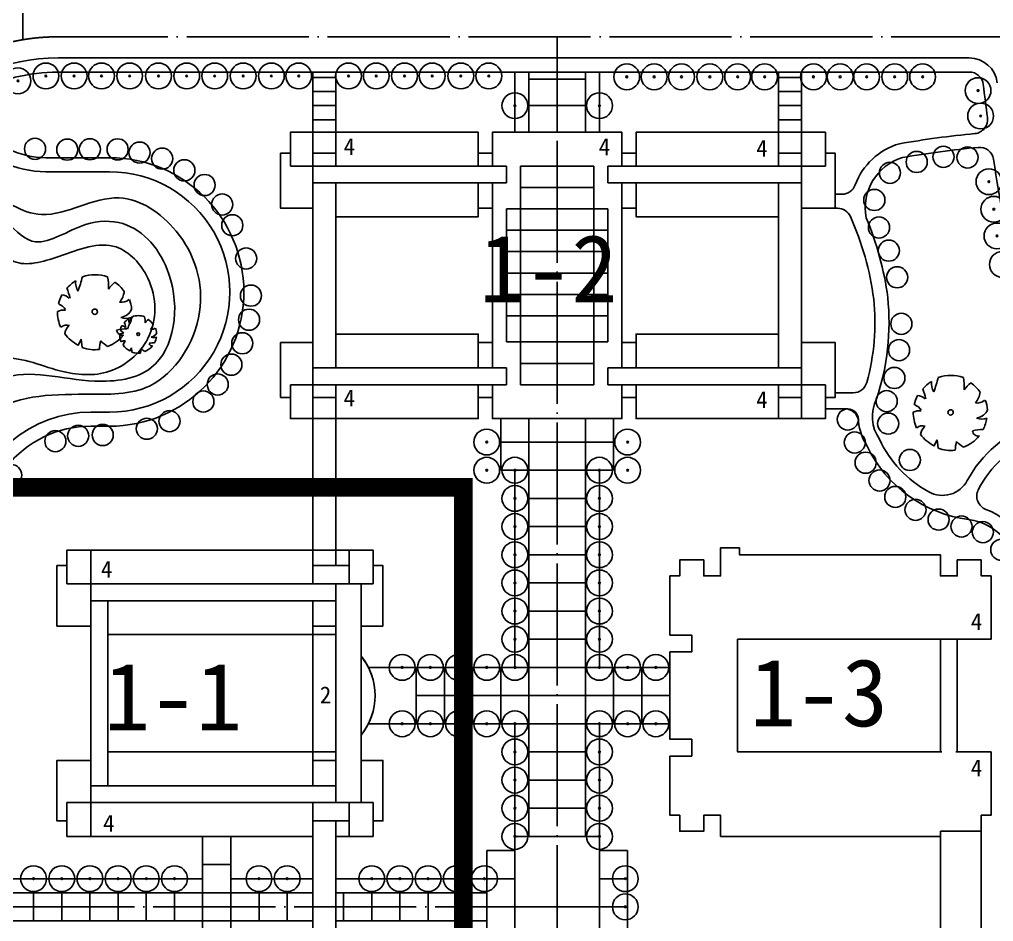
# Model space of a CAD drawing. Extents: x 39009873 to 40242873, y -38938004 to -37205504.
# Drawn here: x 39467334 to 39674726, y -38054466 to -37862330 of the extents above; entities that cross this region are included whole.
import ezdxf

# ---------------------------------------------------------------- set-up
doc = ezdxf.new("R2010")
doc.units = 0
doc.header["$LTSCALE"] = 1000
doc.header["$MEASUREMENT"] = 0
doc.linetypes.add('CENT', pattern=[15, 13, -1, 0, -1])
doc.linetypes.add('DASH', pattern=[0.35, 0.25, -0.1])
doc.layers.get('0').update_dxf_attribs({"linetype": 'CONTINUOUS'})
for name, color, linetype in [('1-CEG', 220, 'CONTINUOUS'), ('A-FACE', 4, 'CONTINUOUS'), ('PUB_TEXT', 4, 'CONTINUOUS'), ('TREE1', 62, 'CONTINUOUS'), ('人行道', 251, 'CONTINUOUS'), ('建筑屋顶', 2, 'CONTINUOUS'), ('建筑轮廓', 254, 'CONTINUOUS'), ('等高线', 250, 'DASH'), ('范围', 7, 'CONTINUOUS'), ('道路中心线', 1, 'CENT')]:
    doc.layers.add(name, color=color, linetype=linetype)
doc.styles.add('-黑体', font='SIMHEI.TTF')
doc.styles.get("Standard").update_dxf_attribs({"font": 'SimSun.ttf', "height": 20})

# ---------------------------------------------------------------- blocks, each defined once
blk = doc.blocks.new('sdji')
at = {"linetype": 'Continuous', "ltscale": 10}
for radius in [2750, 184]:
    blk.add_circle((512091, 867961), radius, dxfattribs=at)
blk = doc.blocks.new('sij')
at = {"layer": 'TREE1', "linetype": 'Continuous', "ltscale": 10}
blk.add_circle((327690, 1006813), 2250, dxfattribs=at)
blk = doc.blocks.new('M_F13')
for p, q in [((-515, 179), (-397, 193)), ((-484, 239), (-484, 239)), ((-397, 193), (-484, 239))]:
    blk.add_line(p, q)
blk.add_circle((-3, 3), 38.2)
for centre, radius, start, end in [((-8, 3), 527, 126.0751, 153.6245), ((-356, 208), 224, 48.5203, 80.5151), ((-8, 3), 532, 89.3321, 114.3856), ((-325, 399), 130, 343.6555, 39.76), ((-175, 449), 193, 352.0775, 26.6128), ((-85, 589), 202, 304.1868, 338.5411), ((-8, 3), 531, 62.8767, 77.7021), ((80, 476), 154, 315.8454, 359.7651), ((-244, 1929), 1632, 285.4397, 290.7099), ((-8, 3), 523, 31.4098, 49.4752), ((-8, 3), 537, 160.8426, 187.275), ((412, 44), 234, 83.5323, 121.6544), ((959, 2091), 1965, 250.0865, 256.3451), ((-8, 3), 534, 340.3307, 19.43), ((-610, -942), 880, 77.3728, 85.4649), ((-5, -500), 587, 134.7782, 147.3315), ((-8, 3), 524, 200.8103, 231.4392), ((358, 465), 656, 266.7455, 282.0146), ((0, -631), 545, 39.6536, 53.993), ((-251, -396), 87.2, 97.741, 188.8107), ((-1350, -519), 1108, 2.9465, 10.9238), ((125, -442), 220, 160.6009, 199.3991), ((100, -357), 178, 186.1912, 248.4952), ((296, -376), 163, 170.6314, 220.6278), ((325, -118), 300, 230.4582, 263.1093), ((-8, 3), 514, 305.394, 326.2464), ((-8, 3), 522, 243.1498, 261.8356), ((-8, 3), 527, 274.7236, 290.3277)]:
    blk.add_arc(centre, radius, start, end)
at = {"width": 0.8, "flags": 9}
for tag, p in [('XSIZE', (-62, 12)), ('YSIZE', (9, 6))]:
    blk.add_attdef(tag, p, '', height=0.2, dxfattribs=at)

msp = doc.modelspace()

# ---------------------------------------------------------------- linework, layer by layer
at = {"layer": 'A-FACE'}
msp.add_line((39669567, -37870520), (39475547, -37870520), dxfattribs=at)
for centre, radius, start, end in [((39475547, -37911020), 40500, 90, 180), ((39669567, -37876520), 6000, 6.95452, 90)]:
    msp.add_arc(centre, radius, start, end, dxfattribs=at)
at = {"layer": '人行道'}
for p, q in [((39669567, -37873520), (39475547, -37873520)), ((39529820, -37886341), (39529820, -37873520)), ((39534720, -37886341), (39534720, -37873520)), ((39572820, -37886341), (39572820, -37873520)), ((39575820, -37886341), (39575820, -37873520)), ((39581820, -37886341), (39581820, -37873520)), ((39587820, -37886341), (39587820, -37873520)), ((39590820, -37886341), (39590820, -37873520)), ((39628920, -37886341), (39628920, -37873520)), ((39633820, -37886341), (39633820, -37873520)), ((39534720, -37874687), (39529820, -37874687)), ((39587820, -37875033), (39575820, -37875033)), ((39628920, -37874687), (39633820, -37874687)), ((39534720, -37877687), (39529820, -37877687)), ((39628920, -37877687), (39633820, -37877687)), ((39534720, -37880687), (39529820, -37880687)), ((39587820, -37880687), (39575820, -37880687)), ((39628920, -37880687), (39633820, -37880687)), ((39534720, -37883687), (39529820, -37883687)), ((39628920, -37883687), (39633820, -37883687)), ((39569820, -37958341), (39569820, -37947341)), ((39575820, -38036341), (39575820, -37947341)), ((39587820, -38036341), (39587820, -37947341)), ((39593820, -37958341), (39593820, -37947341)), ((39593820, -37952341), (39569820, -37952341)), ((39593820, -37958341), (39569820, -37958341)), ((39572820, -38000341), (39572820, -37958341)), ((39590820, -38000341), (39590820, -37958341)), ((39587820, -37964341), (39575820, -37964341)), ((39587820, -37970341), (39575820, -37970341)), ((39587820, -37976341), (39575820, -37976341)), ((39587820, -37982341), (39575820, -37982341)), ((39587820, -37988341), (39575820, -37988341)), ((39587820, -37994341), (39575820, -37994341)), ((39605820, -38000341), (39541622, -38000341)), ((39551820, -38012341), (39551820, -38000341)), ((39557820, -38012341), (39557820, -38000341)), ((39563820, -38012341), (39563820, -38000341)), ((39569820, -38012341), (39569820, -38000341)), ((39593820, -38012341), (39593820, -38000341)), ((39599820, -38012341), (39599820, -38000341)), ((39605820, -38012341), (39605820, -38000341)), ((39605820, -38006341), (39551820, -38006341)), ((39605820, -38012341), (39541622, -38012341)), ((39572820, -38090341), (39572820, -38012341)), ((39590820, -38090341), (39590820, -38012341)), ((39587820, -38018341), (39575820, -38018341)), ((39587820, -38024341), (39575820, -38024341)), ((39587820, -38030341), (39575820, -38030341)), ((39506334, -38066341), (39506334, -38036341)), ((39512334, -38066341), (39512334, -38036341)), ((39590820, -38036341), (39572820, -38036341)), ((39566820, -38063341), (39566820, -38039341)), ((39572820, -38039341), (39566820, -38039341)), ((39596820, -38039341), (39590820, -38039341)), ((39596820, -38063341), (39596820, -38039341)), ((39512334, -38042341), (39506334, -38042341)), ((39506334, -38045341), (39455017, -38045341)), ((39529820, -38045341), (39512334, -38045341)), ((39566820, -38045341), (39534720, -38045341)), ((39572820, -38045341), (39566820, -38045341)), ((39596820, -38045341), (39590820, -38045341)), ((39529820, -38048341), (39443243, -38048341)), ((39470334, -38054341), (39470334, -38048341)), ((39476334, -38054341), (39476334, -38048341)), ((39482334, -38054341), (39482334, -38048341)), ((39488334, -38054341), (39488334, -38048341)), ((39494334, -38054341), (39494334, -38048341)), ((39500334, -38054341), (39500334, -38048341)), ((39518334, -38054341), (39518334, -38048341)), ((39524334, -38054341), (39524334, -38048341)), ((39566820, -38048341), (39534720, -38048341)), ((39536334, -38054341), (39536334, -38048341)), ((39542334, -38054341), (39542334, -38048341)), ((39548334, -38054341), (39548334, -38048341)), ((39554334, -38054341), (39554334, -38048341)), ((39560334, -38054341), (39560334, -38048341)), ((39596820, -38051341), (39566820, -38051341)), ((39529820, -38054341), (39443243, -38054341)), ((39566820, -38054341), (39534720, -38054341))]:
    msp.add_line(p, q, dxfattribs=at)
at = {"layer": '人行道', "linetype": 'Continuous'}
for p, q in [((39472934, -37891766), (39486513, -37891766)), ((39472934, -37894766), (39486513, -37894766)), ((39486513, -37945962), (39482509, -37945962))]:
    msp.add_line(p, q, dxfattribs=at)
at = {"layer": '人行道', "linetype": 'Continuous', "ltscale": 10}
for p, q in [((39641020, -37899541), (39642465, -37899541)), ((39641020, -37902541), (39641520, -37902541)), ((39641020, -37941841), (39644844, -37941841)), ((39638920, -37945241), (39643007, -37945241)), ((39486513, -37948962), (39482509, -37948962))]:
    msp.add_line(p, q, dxfattribs=at)
at = {"layer": '人行道'}
for centre, radius, start, end in [((39475547, -37911020), 37500, 90, 118.21225), ((39669567, -37876520), 3000, 6.95452, 90), ((40225944, -37808654), 557500, 186.95452, 187.68867), ((40225944, -37808654), 557500, 188.60972, 194.14189)]:
    msp.add_arc(centre, radius, start, end, dxfattribs=at)
at = {"layer": '人行道', "ltscale": 10}
for centre, start, end in [((39670483, -37883643), 275.49078, 7.68867), ((39671760, -37892562), 8.60972, 95.37299)]:
    msp.add_arc(centre, 3000, start, end, dxfattribs=at)
at = {"layer": '人行道', "linetype": 'Continuous'}
for centre, radius, start, end in [((39472934, -37873766), 18000, 218.22766, 270), ((39472934, -37873766), 21000, 218.22766, 270), ((39486513, -37920364), 28598, 270, 90), ((39486513, -37920364), 25598, 269.99998, 90)]:
    msp.add_arc(centre, radius, start, end, dxfattribs=at)
at = {"layer": '人行道', "linetype": 'Continuous', "ltscale": 10}
for centre, radius, start, end in [((39690793, -38094933), 209264, 95.49078, 99.93772), ((39658586, -37902418), 14159, 106.01907, 159.97023), ((39690793, -38094933), 206264, 95.37299, 99.89097), ((39658586, -37902418), 11159, 106.79177, 191.11637), ((39642465, -37896541), 3000, 270, 339.97023), ((39641520, -37905541), 3000, 24.09725, 90), ((39586601, -37930105), 63162, 7.49272, 24.09725), ((39586601, -37930105), 66162, 7.4584, 22.70243), ((39601724, -37926839), 50759, 341.24286, 6.01876), ((39601724, -37926839), 47759, 344.44513, 5.9737), ((39644844, -37938841), 3000, 270, 344.44513), ((39657604, -37946887), 8659, 154.51326, 214.05128), ((39482509, -37971962), 26000, 90, 170.44535), ((39643007, -37948241), 3000, 5.30179, 90), ((39657604, -37946887), 11659, 185.30179, 212.8568), ((39691759, -37972739), 25700, 108.96719, 151.69428), ((39482509, -37971962), 23000, 90, 193.16181), ((39673011, -37941115), 24954, 205.18775, 241.09408), ((39691759, -37972739), 22700, 110.96751, 153.23799), ((39673011, -37941115), 27954, 205.64217, 262.64636), ((39663849, -37957708), 6000, 241.09408, 331.69428), ((39674169, -37963869), 3000, 153.23799, 249.60882), ((39667897, -37980741), 15000, 357.65808, 69.60882), ((39667897, -37980741), 12000, 357.65808, 82.64636)]:
    msp.add_arc(centre, radius, start, end, dxfattribs=at)
at = {"layer": '建筑屋顶', "linetype": 'Continuous', "ltscale": 10}
for p, q in [((39525020, -37886341), (39525020, -37893541)), ((39565020, -37886341), (39525020, -37886341)), ((39529820, -37886341), (39529820, -37982541)), ((39534720, -37886341), (39534720, -37893541)), ((39565020, -37886341), (39565020, -37893541)), ((39568020, -37886341), (39595620, -37886341)), ((39568020, -37893541), (39568020, -37886341)), ((39595620, -37893541), (39595620, -37886341)), ((39598620, -37886341), (39598620, -37893541)), ((39598620, -37886341), (39638920, -37886341)), ((39628920, -37886341), (39628920, -37893541)), ((39633820, -37886341), (39633820, -37947341)), ((39638920, -37886341), (39638920, -37893541)), ((39522920, -37890841), (39522920, -37902541)), ((39522920, -37890841), (39525020, -37890841)), ((39529820, -37890841), (39534720, -37890841)), ((39568020, -37890841), (39565020, -37890841)), ((39598620, -37890841), (39595620, -37890841)), ((39633820, -37890841), (39628920, -37890841)), ((39641020, -37890841), (39638920, -37890841)), ((39641020, -37890841), (39641020, -37902541)), ((39571020, -37893541), (39525020, -37893541)), ((39571020, -37897141), (39571020, -37893541)), ((39574020, -37940141), (39574020, -37893541)), ((39589620, -37893541), (39574020, -37893541)), ((39589620, -37940141), (39589620, -37893541)), ((39633520, -37893541), (39592620, -37893541)), ((39592620, -37893541), (39638920, -37893541)), ((39592620, -37897141), (39592620, -37893541)), ((39571020, -37897141), (39529820, -37897141)), ((39534720, -37897141), (39534720, -37936541)), ((39565020, -37897141), (39565020, -37904341)), ((39568020, -37936541), (39568020, -37897141)), ((39589620, -37898101), (39574020, -37898101)), ((39633820, -37897141), (39592620, -37897141)), ((39592620, -37897141), (39633520, -37897141)), ((39595620, -37936541), (39595620, -37897141)), ((39598620, -37897141), (39598620, -37904341)), ((39628920, -37897141), (39628920, -37936541)), ((39522920, -37902541), (39529820, -37902541)), ((39568020, -37902541), (39565020, -37902541)), ((39571020, -37931021), (39571020, -37902661)), ((39592620, -37902661), (39571020, -37902661)), ((39592620, -37931021), (39592620, -37902661)), ((39595620, -37902541), (39598620, -37902541)), ((39641020, -37902541), (39633820, -37902541)), ((39565020, -37904341), (39534720, -37904341)), ((39598620, -37904341), (39628920, -37904341)), ((39592620, -37907221), (39571020, -37907221)), ((39592620, -37911781), (39571020, -37911781)), ((39592620, -37916341), (39571020, -37916341)), ((39592620, -37920901), (39571020, -37920901)), ((39592620, -37925461), (39571020, -37925461)), ((39565020, -37929341), (39534720, -37929341)), ((39565020, -37936541), (39565020, -37929341)), ((39598620, -37929341), (39628920, -37929341)), ((39598620, -37936541), (39598620, -37929341)), ((39522920, -37931141), (39529820, -37931141)), ((39522920, -37942841), (39522920, -37931141)), ((39568020, -37931141), (39565020, -37931141)), ((39592620, -37931021), (39571020, -37931021)), ((39595620, -37931141), (39598620, -37931141)), ((39641020, -37931141), (39633820, -37931141)), ((39641020, -37942841), (39641020, -37931141)), ((39589620, -37935581), (39574020, -37935581)), ((39571020, -37936541), (39529820, -37936541)), ((39571020, -37940141), (39571020, -37936541)), ((39633820, -37936541), (39592620, -37936541)), ((39592620, -37940141), (39592620, -37936541)), ((39592620, -37936541), (39633520, -37936541)), ((39525020, -37947341), (39525020, -37940141)), ((39571020, -37940141), (39525020, -37940141)), ((39534720, -37940141), (39534720, -37978641)), ((39565020, -37947341), (39565020, -37940141)), ((39568020, -37947341), (39568020, -37940141)), ((39589620, -37940141), (39574020, -37940141)), ((39633520, -37940141), (39592620, -37940141)), ((39592620, -37940141), (39638920, -37940141)), ((39595620, -37947341), (39595620, -37940141)), ((39598620, -37947341), (39598620, -37940141)), ((39628920, -37947341), (39628920, -37940141)), ((39638920, -37947341), (39638920, -37940141)), ((39522920, -37942841), (39525020, -37942841)), ((39529820, -37942841), (39534720, -37942841)), ((39568020, -37942841), (39565020, -37942841)), ((39598620, -37942841), (39595620, -37942841)), ((39633820, -37942841), (39628920, -37942841)), ((39641020, -37942841), (39638920, -37942841)), ((39565020, -37947341), (39525020, -37947341)), ((39595620, -37947341), (39568020, -37947341)), ((39598620, -37947341), (39638920, -37947341)), ((39477420, -37975341), (39542620, -37975341)), ((39477420, -37975341), (39477420, -37982541)), ((39482520, -37975341), (39482520, -38036341)), ((39486120, -37975341), (39529320, -37975341)), ((39537520, -37975341), (39537520, -37982541)), ((39542620, -37975341), (39542620, -37982541)), ((39475320, -37978641), (39475320, -37991541)), ((39475320, -37978641), (39477420, -37978641)), ((39529820, -37978641), (39537520, -37978641)), ((39542620, -37978641), (39544720, -37978641)), ((39544720, -37978641), (39544720, -37991541)), ((39477420, -37982541), (39537520, -37982541)), ((39534720, -37982541), (39534720, -38029141)), ((39537520, -37982541), (39542620, -37982541)), ((39540070, -37982541), (39540070, -38029141)), ((39482520, -37986141), (39534720, -37986141)), ((39486120, -38025541), (39486120, -37986141)), ((39529820, -38025541), (39529820, -37986141)), ((39475320, -37991541), (39482520, -37991541)), ((39529820, -37991541), (39534720, -37991541)), ((39540070, -37991541), (39544720, -37991541)), ((39486120, -37993341), (39534720, -37993341)), ((39486120, -38018341), (39534720, -38018341)), ((39475320, -38020141), (39482520, -38020141)), ((39475320, -38033041), (39475320, -38020141)), ((39529820, -38020141), (39534720, -38020141)), ((39540070, -38020141), (39544720, -38020141)), ((39544720, -38033041), (39544720, -38020141)), ((39482520, -38025541), (39534720, -38025541)), ((39477420, -38036341), (39477420, -38029141)), ((39477420, -38029141), (39537520, -38029141)), ((39529820, -38029141), (39529820, -38073541)), ((39537520, -38029141), (39542620, -38029141)), ((39537520, -38036341), (39537520, -38029141)), ((39542620, -38036341), (39542620, -38029141)), ((39475320, -38033041), (39477420, -38033041)), ((39529820, -38033041), (39537520, -38033041)), ((39534720, -38069641), (39534720, -38033041)), ((39542620, -38033041), (39544720, -38033041)), ((39477420, -38036341), (39529820, -38036341)), ((39486120, -38036341), (39529320, -38036341)), ((39534720, -38036341), (39542620, -38036341))]:
    msp.add_line(p, q, dxfattribs=at)
at = {"layer": '建筑屋顶', "linetype": 'DASH', "ltscale": 30}
for p, q in [((39616620, -37980841), (39616620, -37974841)), ((39616620, -37974841), (39620620, -37974841)), ((39620620, -37974841), (39620620, -37976341)), ((39607920, -37980841), (39607920, -37977441)), ((39607920, -37977441), (39613020, -37977441)), ((39613020, -37977441), (39613020, -37980841)), ((39620620, -37976341), (39663420, -37976341)), ((39663420, -37980841), (39663420, -37976341)), ((39672120, -37977441), (39667020, -37977441)), ((39667020, -37977441), (39667020, -37980841)), ((39672120, -37980841), (39672120, -37977441)), ((39605820, -37993441), (39605820, -37980841)), ((39605820, -37980841), (39607920, -37980841)), ((39613020, -37980841), (39616620, -37980841)), ((39667020, -37980841), (39663420, -37980841)), ((39674220, -37980841), (39672120, -37980841)), ((39674220, -37994341), (39674220, -37980841)), ((39610470, -37993441), (39605820, -37993441)), ((39610470, -37997041), (39610470, -37993441)), ((39620220, -38018341), (39620220, -37994341)), ((39620220, -37994341), (39674220, -37994341)), ((39663420, -38018341), (39663420, -37994341)), ((39667020, -37994341), (39667020, -38018341)), ((39605820, -38015641), (39605820, -37997041)), ((39605820, -37997041), (39610470, -37997041)), ((39610470, -38015641), (39605820, -38015641)), ((39610470, -38019241), (39610470, -38015641)), ((39674220, -38018341), (39620220, -38018341)), ((39674220, -38018341), (39674220, -38031841)), ((39605820, -38031841), (39605820, -38019241)), ((39605820, -38019241), (39610470, -38019241)), ((39607920, -38031841), (39605820, -38031841)), ((39607920, -38035241), (39607920, -38031841)), ((39616620, -38031841), (39613020, -38031841)), ((39613020, -38031841), (39613020, -38035241)), ((39616620, -38036341), (39616620, -38031841)), ((39674220, -38031841), (39672120, -38031841)), ((39672120, -38031841), (39672120, -38035241)), ((39613020, -38035241), (39607920, -38035241)), ((39672120, -38035241), (39667020, -38035241)), ((39663420, -38036341), (39616620, -38036341))]:
    msp.add_line(p, q, dxfattribs=at)
at = {"layer": '建筑屋顶', "linetype": 'Continuous'}
for p, q in [((39672120, -38069341), (39672120, -38035241)), ((39663420, -38072341), (39663420, -38036341))]:
    msp.add_line(p, q, dxfattribs=at)
at = {"layer": '建筑屋顶', "linetype": 'Continuous', "ltscale": 10}
msp.add_ellipse((39529710, -38006341), major_axis=(12042, 5734), ratio=1, start_param=-1.1257032, end_param=0.2368895, dxfattribs=at)
at = {"layer": '建筑轮廓', "ltscale": 10}
msp.add_lwpolyline([(39534720, -38066341), (39534720, -38036341), (39542620, -38036341), (39542620, -38033041), (39544720, -38033041), (39544720, -38020141), (39540070, -38020141), (39540070, -38014741, 0.1719905), (39543048, -38006341, 0.1719905), (39540070, -37997941), (39540070, -37991541), (39544720, -37991541), (39544720, -37978641), (39542620, -37978641), (39542620, -37975341), (39534720, -37975341), (39534720, -37947341), (39565020, -37947341), (39565020, -37942841), (39568020, -37942841), (39568020, -37947341), (39595620, -37947341), (39595620, -37942841), (39598620, -37942841), (39598620, -37947341), (39638920, -37947341), (39638920, -37942841), (39641020, -37942841), (39641020, -37931141), (39633820, -37931141), (39633820, -37902541), (39641020, -37902541), (39641020, -37890841), (39638920, -37890841), (39638920, -37886341), (39598620, -37886341), (39598620, -37890841), (39595620, -37890841), (39595620, -37886341), (39568020, -37886341), (39568020, -37890841), (39565020, -37890841), (39565020, -37886341), (39525020, -37886341), (39525020, -37890841), (39522920, -37890841), (39522920, -37902541), (39529820, -37902541), (39529820, -37931141), (39522920, -37931141), (39522920, -37942841), (39525020, -37942841), (39525020, -37947341), (39529820, -37947341), (39529820, -37975341), (39477420, -37975341), (39477420, -37978641), (39475320, -37978641), (39475320, -37991541), (39482520, -37991541), (39482520, -38020141), (39475320, -38020141), (39475320, -38033041), (39477420, -38033041), (39477420, -38036341), (39529820, -38036341), (39529820, -38066341)], format="xyb", dxfattribs=at)
for points in [[(39534720, -37904341), (39534720, -37929341), (39565020, -37929341), (39565020, -37931141), (39568020, -37931141), (39568020, -37902541), (39565020, -37902541), (39565020, -37904341), (39534720, -37904341)], [(39595620, -37902541), (39595620, -37931141), (39598620, -37931141), (39598620, -37929341), (39628920, -37929341), (39628920, -37904341), (39598620, -37904341), (39598620, -37902541), (39595620, -37902541)], [(39486120, -37993341), (39486120, -38018341), (39529820, -38018341), (39529820, -37993341), (39486120, -37993341)], [(39620220, -37994341), (39663420, -37994341), (39663420, -38018341), (39620220, -38018341), (39620220, -37994341)]]:
    msp.add_lwpolyline(points, dxfattribs=at)
msp.add_lwpolyline([(39663420, -38035241), (39663420, -38036341), (39616620, -38036341), (39616620, -38031841), (39613020, -38031841), (39613020, -38035241), (39607920, -38035241), (39607920, -38031841), (39605820, -38031841), (39605820, -38019241), (39610470, -38019241), (39610470, -38015641), (39605820, -38015641), (39605820, -37997041), (39610470, -37997041), (39610470, -37993441), (39605820, -37993441), (39605820, -37980841), (39607920, -37980841), (39607920, -37977441), (39613020, -37977441), (39613020, -37980841), (39616620, -37980841), (39616620, -37974841), (39620620, -37974841), (39620620, -37976341), (39663420, -37976341), (39663420, -37980841), (39667020, -37980841), (39667020, -37977441), (39672120, -37977441), (39672120, -37980841), (39674220, -37980841), (39674220, -37994341), (39667020, -37994341), (39667020, -38018341), (39674220, -38018341), (39674220, -38031841), (39672120, -38031841), (39672120, -38035241)], close=True, dxfattribs=at)
at = {"layer": '等高线', "linetype": 'Continuous', "ltscale": 10}
for points in [[(39454858, -37964311), (39461139, -37946547), (39481305, -37942166), (39494982, -37940414), (39505679, -37924642), (39500679, -37907385), (39488557, -37900337), (39472027, -37903861), (39460566, -37897474), (39454616, -37892408), (39447342, -37894830), (39444037, -37912011), (39445800, -37925447), (39444698, -37943949), (39442273, -37955622), (39442485, -37963174), (39446163, -37966917), (39453186, -37966984), (39454590, -37965046), (39454858, -37964311)], [(39446098, -37959572), (39448162, -37961509), (39450517, -37961509), (39452685, -37959249), (39455795, -37945499), (39463437, -37938901), (39483333, -37939353), (39495390, -37936491), (39499160, -37916563), (39489351, -37905821), (39481420, -37906030), (39470776, -37909680), (39458306, -37899349), (39450830, -37898300), (39445846, -37903281), (39447289, -37915209), (39450436, -37925040), (39448994, -37941424), (39445846, -37951648), (39445321, -37957547), (39446098, -37959572)], [(39452632, -37954223), (39453977, -37943616), (39456308, -37938321), (39462985, -37934614), (39475914, -37937156), (39486512, -37937262), (39494672, -37930272), (39494672, -37917456), (39487889, -37910784), (39475702, -37912796), (39466164, -37913855), (39459593, -37906442), (39453871, -37902947), (39448678, -37905277), (39448572, -37911631), (39453447, -37925188), (39453977, -37934402), (39450691, -37944887), (39448258, -37952818), (39448830, -37956096), (39451382, -37956200), (39452632, -37954223)]]:
    msp.add_spline(points, degree=3, dxfattribs=at)
at = {"layer": '范围', "color": 1, "linetype": 'DASH', "ltscale": 50, "const_width": 4000}
msp.add_lwpolyline([(39219106, -38069414), (39212418, -38000000), (39198294, -37865085, -0.1294591), (39200633, -37850208), (39203656, -37841696), (39222264, -37800102), (39294204, -37831641), (39414047, -37831641), (39414047, -37911020), (39414047, -37961979), (39561820, -37961979), (39561820, -38153407)], format="xyb", dxfattribs=at)
at = {"layer": '道路中心线', "ltscale": 2}
for p, q in [((39468081, -37866644), (39468081, -37603786)), ((39678943, -37866020), (39475547, -37866020)), ((39581820, -38184179), (39581820, -37866020)), ((39581820, -38051341), (39229421, -38051341))]:
    msp.add_line(p, q, dxfattribs=at)
msp.add_arc((39475547, -37911020), 45000, 90, 180, dxfattribs=at)

# ---------------------------------------------------------------- block references
at = {"layer": 'TREE1', "linetype": 'Continuous'}
for p, rotation in [((40338377, -38390751), 89.71588559147328), ((40344372, -38390751), 89.71588559147328), ((40350211, -38390751), 89.71588559147328), ((40356206, -38390751), 89.71588559147328), ((40362356, -38390751), 89.71588559147328), ((40368351, -38390751), 89.71588559147328), ((40374312, -38390751), 89.71588559147328), ((40380381, -38390751), 89.71588559147328), ((40386372, -38390751), 89.71588559147328), ((40392205, -38390751), 89.71588559147328), ((40402816, -38390751), 89.71588559147328), ((40408711, -38390751), 89.71588559147328), ((40414731, -38390751), 89.71588559147328), ((40420626, -38390751), 89.71588559147328), ((40426710, -38390751), 89.71588559147328), ((40432675, -38390751), 89.71588559147328), ((40462041, -38390941), 89.71588559147328), ((40467879, -38390941), 89.71588559147328), ((40473698, -38390941), 89.71588559147328), ((40479735, -38390941), 89.71588559147328), ((40485657, -38390941), 89.71588559147328), ((40491404, -38390941), 89.71588559147328), ((40501795, -38390941), 89.71588559147328), ((40507485, -38390941), 89.71588559147328), ((40513116, -38390941), 89.71588559147328), ((40519095, -38390941), 89.71588559147328), ((40525042, -38390941), 89.71588559147328), ((40332419, -38391798), 89.71588559147328), ((40536847, -38393869), 89.71588559147328), ((40102911, -37012726), 180), ((40537397, -38399281), 89.71588559147328), ((40539157, -38413274), 89.71588559147328), ((40540205, -38419145), 89.71588559147328), ((40540874, -38424825), 89.71588559147328), ((40542015, -38430888), 89.71588559147328), ((40108911, -37084381), 180), ((40102911, -37090381), 180), ((40108911, -37090381), 180), ((40102911, -37096381), 180), ((40102911, -37102381), 180), ((40102911, -37108381), 180), ((40102911, -37114381), 180), ((40102911, -37120381), 180), ((40102911, -37126381), 180), ((40102911, -37132381), 180), ((40108911, -37132381), 180), ((40114911, -37132381), 180), ((40108911, -37144381), 180), ((40114911, -37144381), 180)]:
    msp.add_blockref('sdji', p, dxfattribs=dict(at, rotation=rotation))
at = {"layer": 'TREE1', "linetype": 'Continuous', "xscale": -1, "rotation": 180}
for p in [(39060729, -37012726), (39054729, -37084381), (39054729, -37090381), (39060729, -37090381), (39060729, -37096381), (39060729, -37102381), (39060729, -37108381), (39060729, -37114381), (39060729, -37120381), (39060729, -37126381), (39036729, -37132381), (39042729, -37132381), (39048729, -37132381), (39054729, -37132381), (39060729, -37132381), (39036729, -37144381), (39042729, -37144381), (39048729, -37144381), (39054729, -37144381)]:
    msp.add_blockref('sdji', p, dxfattribs=at)
at = {"layer": 'TREE1', "linetype": 'Continuous'}
for name, p in [('sij', (39142961, -38896692)), ('sij', (39149814, -38896865)), ('sij', (39154633, -38896791)), ('sij', (39160540, -38896808)), ('sij', (39165210, -38897496)), ('sij', (39170020, -38898783)), ('sij', (39330680, -38899487)), ('sij', (39336373, -38898402)), ('sij', (39341507, -38898534)), ('sij', (39174745, -38901273)), ('sij', (39324979, -38901812)), ('sij', (39179054, -38904403)), ('sij', (39321661, -38907586)), ('sij', (39182807, -38908556)), ('sij', (39184951, -38912976)), ('sij', (39322653, -38913453)), ('sij', (39187905, -38920048)), ('sij', (39324745, -38918383)), ('sij', (39326514, -38924057)), ('sij', (39188919, -38927958)), ('sij', (39188523, -38933092)), ('sij', (39327415, -38933969)), ('sij', (39187075, -38938117)), ('sij', (39326921, -38939570)), ('sij', (39184758, -38942667)), ('sij', (39181860, -38946886)), ('sij', (39325932, -38945500)), ('sij', (39178798, -38950526)), ('sij', (39324283, -38950442)), ('sij', (39171591, -38954710)), ('sij', (39316008, -38954338)), ('sij', (39324613, -38955219)), ('sij', (39157373, -38957648)), ('sij', (39166757, -38956321)), ('sij', (39147290, -38958963)), ('sij', (39152152, -38957824)), ('sij', (39317495, -38959242)), ('sij', (39319799, -38963552)), ('sij', (39329228, -38962962)), ('sij', (39137866, -38966181)), ('sij', (39322773, -38967342)), ('sij', (39326119, -38970835)), ('sij', (39330430, -38973584)), ('sij', (39335337, -38975665)), ('sij', (39340224, -38977134)), ('sij', (39344772, -38978348)), ('sij', (39348693, -38982095)), ('sdji', (39060729, -38880302)), ('sdji', (39060729, -38886302)), ('sdji', (39060729, -38892302)), ('sdji', (39060729, -38898302)), ('sdji', (39060729, -38904302)), ('sdji', (38958243, -38913302)), ('sdji', (38964243, -38913302)), ('sdji', (38970243, -38913302)), ('sdji', (38976243, -38913302)), ('sdji', (38982243, -38913302)), ('sdji', (38988243, -38913302)), ('sdji', (39006243, -38913302)), ('sdji', (39012243, -38913302)), ('sdji', (39030243, -38913302)), ('sdji', (39036243, -38913302)), ('sdji', (39042243, -38913302)), ('sdji', (39048243, -38913302)), ('sdji', (39054243, -38913302)), ('sdji', (39084243, -38913302)), ('sdji', (39084243, -38919302))]:
    msp.add_blockref(name, p, dxfattribs=at)
at = {"layer": 'TREE1', "rotation": 89.71588540334568}
for p, xscale, yscale, zscale in [((39483412, -37924539), 14.92991994664088, 14.92991995811462, 14.92992), ((39492643, -37929341), 7.464959973320438, 7.464959979057312, 7.464960000000002), ((39665629, -37945984, 0), 14.92991994664088, 14.92991995811462, 14.92992)]:
    msp.add_blockref('M_F13', p, dxfattribs=dict(at, xscale=xscale, yscale=yscale, zscale=zscale))
at = {"layer": 'TREE1', "linetype": 'Continuous', "xscale": -1}
for p in [(40102911, -38880302), (40102911, -38886302), (40102911, -38892302), (40102911, -38898302), (40102911, -38904302)]:
    msp.add_blockref('sdji', p, dxfattribs=at)

# ---------------------------------------------------------------- texts
at = {"layer": '1-CEG', "style": '-黑体'}
for s, p in [('4', (39536347, -37891206)), ('4', (39590665, -37891238)), ('4', (39624188, -37891559)), ('4', (39536347, -37944745)), ('4', (39624188, -37945098)), ('4', (39484663, -37981226)), ('4', (39669888, -37992356)), ('2', (39531276, -38007996)), ('4', (39669876, -38023534)), ('4', (39485119, -38035316))]:
    msp.add_text(s, height=3600, dxfattribs=at).set_placement(p)
at = {"layer": 'PUB_TEXT', "color": 2, "style": '-黑体'}
for s, p in [('1-2', (39565268, -37922574)), ('1-1', (39485334, -38013776)), ('1-3', (39622863, -38012887))]:
    msp.add_text(s, height=14400, dxfattribs=at).set_placement(p)

doc.saveas('drawing.dxf')
